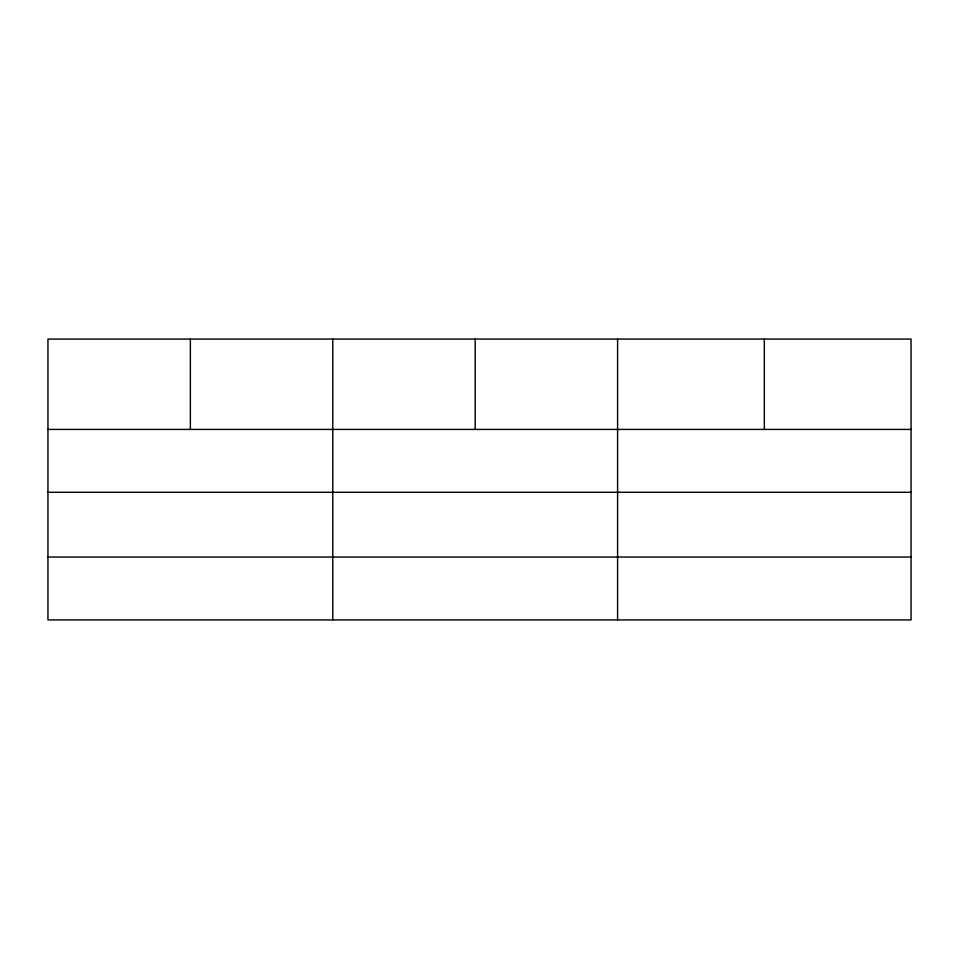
<?xml version="1.0" encoding="UTF-8"?>
<svg xmlns="http://www.w3.org/2000/svg" width="959" height="959" viewBox="0 0 959 959"><rect width="100%" height="100%" fill="white"/><g stroke="black" fill="none" stroke-linecap="round" stroke-linejoin="round"><path stroke-width="1.44" d="M911.05 492.279L911.05 339.078L47.95 339.078L47.95 619.922L911.05 619.922L911.05 492.279L47.95 492.279M47.95 429.416L911.05 429.416M47.95 557.047L911.05 557.047M764.323 339.078L764.323 429.416M617.596 339.078L617.596 619.922M475.184 339.078L475.184 429.416M332.773 339.078L332.773 619.922M190.362 339.078L190.362 429.416"/></g></svg>
